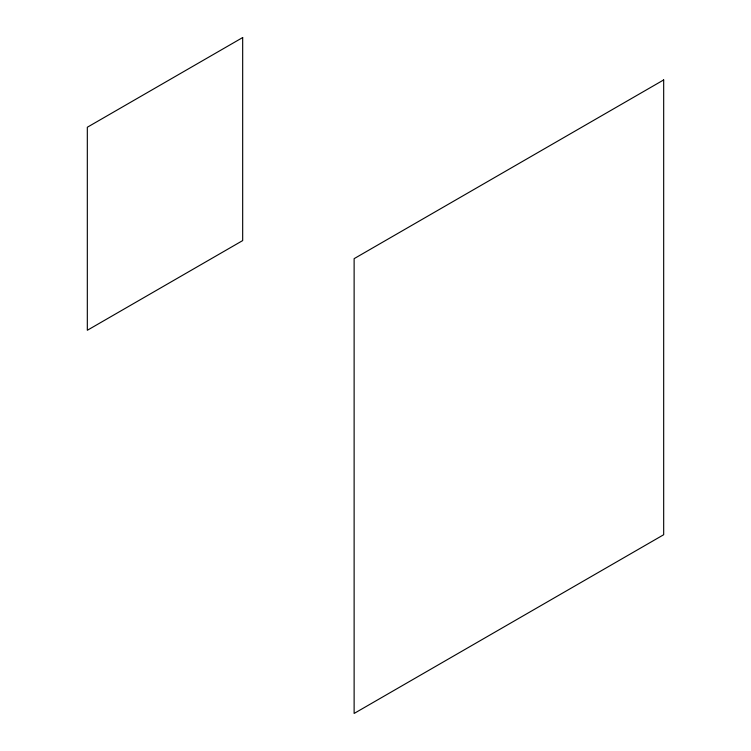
<?xml version="1.0" encoding="UTF-8"?>
<svg xmlns="http://www.w3.org/2000/svg" width="751" height="751" viewBox="0 0 751 751"><rect width="100%" height="100%" fill="white"/><g stroke="black" fill="none" stroke-linecap="round" stroke-linejoin="round"><path stroke-width="1.13" d="M242.676 37.55L87.323 127.248L87.323 330.271L242.676 240.583L242.676 37.55M663.677 79.925L354.125 258.654L354.125 713.45L663.677 534.731L663.677 79.925"/></g></svg>
